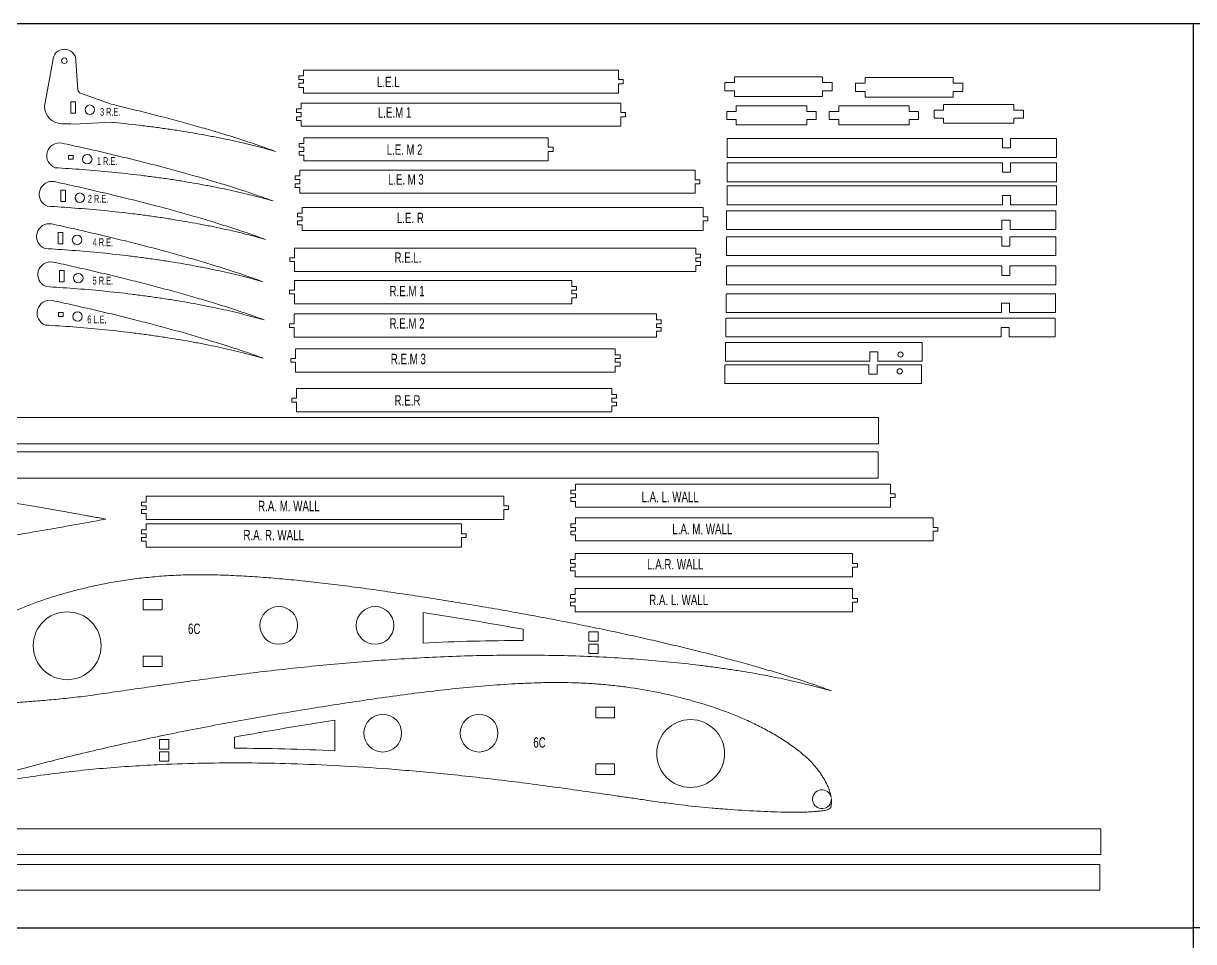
# Model space of a CAD drawing. Header units: inches. Extents: x -9.1 to 72, y -1.4 to 36.
# Drawn here: x 8.48 to 24, y 23.82 to 36 of the extents above; entities that cross this region are included whole.
import ezdxf

# ---------------------------------------------------------------- set-up
doc = ezdxf.new("R2010")
doc.units = ezdxf.units.IN
doc.header["$MEASUREMENT"] = 0
doc.styles.add('SLDTEXTSTYLE0', font='TXT', dxfattribs={"width": 0.7})
doc.styles.add('SLDTEXTSTYLE1', font='TXT', dxfattribs={"width": 0.6875})

msp = doc.modelspace()

# ---------------------------------------------------------------- linework, layer by layer
for p, q in [((0, 36), (24, 36)), ((24, 0), (24, 36)), ((0, 24), (24, 24))]:
    msp.add_line(p, q)
at = {"color": 1, "linetype": 'Continuous', "lineweight": 15}
for p, q in [((8.763, 34.901), (8.874, 35.505)), ((9.181, 35.505), (9.207, 35.12)), ((12.196, 35.305), (12.196, 35.38)), ((16.374, 35.38), (12.196, 35.38)), ((16.374, 35.38), (16.374, 35.255)), ((12.134, 35.305), (12.196, 35.305)), ((12.134, 35.255), (12.134, 35.305)), ((12.196, 35.255), (12.134, 35.255)), ((12.196, 35.205), (12.196, 35.255)), ((16.374, 35.255), (16.436, 35.255)), ((16.436, 35.2), (16.436, 35.255)), ((17.911, 35.289), (17.911, 35.214)), ((19.081, 35.289), (17.911, 35.289)), ((19.081, 35.214), (19.081, 35.289)), ((19.643, 35.28), (19.643, 35.205)), ((20.813, 35.28), (19.643, 35.28)), ((20.813, 35.205), (20.813, 35.28)), ((9.242, 35.072), (9.649, 34.928)), ((12.134, 35.205), (12.196, 35.205)), ((12.134, 35.15), (12.134, 35.205)), ((12.196, 35.15), (12.134, 35.15)), ((12.196, 35.075), (12.196, 35.15)), ((16.374, 35.075), (12.196, 35.075)), ((16.436, 35.2), (16.374, 35.2)), ((16.374, 35.2), (16.374, 35.075)), ((17.786, 35.214), (17.786, 35.107)), ((17.911, 35.214), (17.786, 35.214)), ((17.786, 35.107), (17.911, 35.107)), ((17.911, 35.107), (17.911, 35.032)), ((19.206, 35.214), (19.081, 35.214)), ((19.081, 35.107), (19.206, 35.107)), ((19.081, 35.032), (19.081, 35.107)), ((19.206, 35.107), (19.206, 35.214)), ((19.518, 35.205), (19.518, 35.097)), ((19.643, 35.205), (19.518, 35.205)), ((19.518, 35.097), (19.643, 35.097)), ((19.643, 35.097), (19.643, 35.022)), ((20.938, 35.205), (20.813, 35.205)), ((20.813, 35.097), (20.938, 35.097)), ((20.813, 35.022), (20.813, 35.097)), ((20.938, 35.097), (20.938, 35.205)), ((9.174, 34.957), (9.111, 34.957)), ((9.111, 34.957), (9.111, 34.807)), ((9.174, 34.807), (9.174, 34.957)), ((12.165, 34.866), (12.165, 34.941)), ((16.405, 34.941), (12.165, 34.941)), ((16.405, 34.941), (16.405, 34.816)), ((17.911, 35.032), (19.081, 35.032)), ((19.643, 35.022), (20.813, 35.022)), ((21.618, 34.925), (20.683, 34.925)), ((20.683, 34.925), (20.683, 34.85)), ((21.618, 34.85), (21.618, 34.925)), ((9.111, 34.807), (9.174, 34.807)), ((12.103, 34.866), (12.165, 34.866)), ((12.103, 34.816), (12.103, 34.866)), ((12.165, 34.816), (12.103, 34.816)), ((12.103, 34.761), (12.165, 34.761)), ((12.103, 34.711), (12.103, 34.761)), ((12.165, 34.761), (12.165, 34.816)), ((16.405, 34.816), (16.468, 34.816)), ((16.468, 34.761), (16.405, 34.761)), ((16.405, 34.761), (16.405, 34.636)), ((16.468, 34.761), (16.468, 34.816)), ((17.81, 34.831), (17.81, 34.724)), ((17.935, 34.831), (17.81, 34.831)), ((18.87, 34.906), (17.935, 34.906)), ((17.935, 34.906), (17.935, 34.831)), ((18.87, 34.831), (18.87, 34.906)), ((18.995, 34.831), (18.87, 34.831)), ((18.995, 34.724), (18.995, 34.831)), ((19.169, 34.831), (19.169, 34.724)), ((19.294, 34.831), (19.169, 34.831)), ((20.229, 34.906), (19.294, 34.906)), ((19.294, 34.906), (19.294, 34.831)), ((20.229, 34.831), (20.229, 34.906)), ((20.354, 34.831), (20.229, 34.831)), ((20.354, 34.724), (20.354, 34.831)), ((20.558, 34.85), (20.558, 34.743)), ((20.683, 34.85), (20.558, 34.85)), ((21.743, 34.85), (21.618, 34.85)), ((21.743, 34.743), (21.743, 34.85)), ((9.649, 34.688), (9.154, 34.663)), ((12.165, 34.711), (12.103, 34.711)), ((12.165, 34.636), (12.165, 34.711)), ((16.405, 34.636), (12.165, 34.636)), ((17.81, 34.724), (17.935, 34.724)), ((17.935, 34.724), (17.935, 34.656)), ((17.935, 34.656), (18.87, 34.656)), ((18.87, 34.724), (18.995, 34.724)), ((18.87, 34.656), (18.87, 34.724)), ((19.169, 34.724), (19.294, 34.724)), ((19.294, 34.724), (19.294, 34.656)), ((19.294, 34.656), (20.229, 34.656)), ((20.229, 34.724), (20.354, 34.724)), ((20.229, 34.656), (20.229, 34.724)), ((20.558, 34.743), (20.683, 34.743)), ((20.683, 34.743), (20.683, 34.675)), ((20.683, 34.675), (21.618, 34.675)), ((21.618, 34.743), (21.743, 34.743)), ((21.618, 34.675), (21.618, 34.743)), ((12.204, 34.406), (12.204, 34.481)), ((15.444, 34.481), (12.204, 34.481)), ((15.444, 34.481), (15.444, 34.356)), ((17.816, 34.222), (17.816, 34.472)), ((17.816, 34.472), (21.466, 34.472)), ((21.466, 34.472), (21.466, 34.347)), ((21.574, 34.472), (22.181, 34.472)), ((21.574, 34.347), (21.574, 34.472)), ((22.181, 34.472), (22.181, 34.222)), ((11.825, 34.302), (11.69, 34.339)), ((12.141, 34.356), (12.141, 34.406)), ((12.141, 34.406), (12.204, 34.406)), ((12.204, 34.356), (12.141, 34.356)), ((12.141, 34.301), (12.204, 34.301)), ((12.141, 34.251), (12.141, 34.301)), ((12.204, 34.301), (12.204, 34.356)), ((15.444, 34.356), (15.506, 34.356)), ((15.506, 34.301), (15.444, 34.301)), ((15.444, 34.301), (15.444, 34.176)), ((15.506, 34.356), (15.506, 34.301)), ((21.466, 34.347), (21.574, 34.347)), ((9.142, 34.249), (9.08, 34.249)), ((9.08, 34.249), (9.08, 34.199)), ((9.08, 34.199), (9.142, 34.199)), ((9.142, 34.199), (9.142, 34.249)), ((12.204, 34.251), (12.141, 34.251)), ((12.204, 34.176), (12.204, 34.251)), ((15.444, 34.176), (12.204, 34.176)), ((17.816, 34.222), (22.181, 34.222)), ((17.816, 33.899), (17.816, 34.149)), ((17.816, 34.149), (21.466, 34.149)), ((21.466, 34.149), (21.466, 34.024)), ((21.574, 34.149), (22.181, 34.149)), ((21.574, 34.024), (21.574, 34.149)), ((22.181, 34.149), (22.181, 33.899)), ((12.149, 33.976), (12.149, 34.051)), ((17.389, 34.051), (12.149, 34.051)), ((17.389, 34.051), (17.389, 33.926)), ((21.466, 34.024), (21.574, 34.024)), ((12.086, 33.976), (12.149, 33.976)), ((12.086, 33.927), (12.086, 33.976)), ((12.149, 33.927), (12.086, 33.927)), ((12.086, 33.872), (12.149, 33.872)), ((12.086, 33.822), (12.086, 33.872)), ((12.149, 33.872), (12.149, 33.927)), ((17.389, 33.926), (17.451, 33.926)), ((17.451, 33.872), (17.389, 33.872)), ((17.389, 33.872), (17.389, 33.747)), ((17.451, 33.872), (17.451, 33.926)), ((17.816, 33.899), (22.181, 33.899)), ((17.816, 33.593), (17.816, 33.843)), ((17.816, 33.843), (22.181, 33.843)), ((22.181, 33.843), (22.181, 33.593)), ((9.042, 33.788), (8.98, 33.788)), ((8.98, 33.788), (8.98, 33.638)), ((9.042, 33.638), (9.042, 33.788)), ((11.659, 33.681), (11.794, 33.644)), ((12.149, 33.822), (12.086, 33.822)), ((12.149, 33.747), (12.149, 33.822)), ((17.389, 33.747), (12.149, 33.747)), ((21.574, 33.718), (21.466, 33.718)), ((21.466, 33.718), (21.466, 33.593)), ((21.574, 33.593), (21.574, 33.718)), ((8.98, 33.638), (9.042, 33.638)), ((12.179, 33.483), (12.179, 33.558)), ((12.179, 33.558), (17.496, 33.558)), ((17.496, 33.558), (17.496, 33.433)), ((17.816, 33.593), (21.466, 33.593)), ((21.574, 33.593), (22.181, 33.593)), ((12.116, 33.433), (12.116, 33.483)), ((12.116, 33.483), (12.179, 33.483)), ((12.179, 33.433), (12.116, 33.433)), ((12.116, 33.378), (12.179, 33.378)), ((12.116, 33.328), (12.116, 33.378)), ((12.179, 33.378), (12.179, 33.433)), ((17.496, 33.433), (17.559, 33.433)), ((17.559, 33.378), (17.496, 33.378)), ((17.496, 33.378), (17.496, 33.253)), ((17.559, 33.433), (17.559, 33.378)), ((17.808, 33.263), (17.808, 33.513)), ((17.808, 33.513), (22.173, 33.513)), ((21.566, 33.388), (21.458, 33.388)), ((21.458, 33.388), (21.458, 33.263)), ((21.566, 33.263), (21.566, 33.388)), ((22.173, 33.513), (22.173, 33.263)), ((8.944, 33.227), (8.944, 33.077)), ((9.006, 33.227), (8.944, 33.227)), ((9.006, 33.077), (9.006, 33.227)), ((12.179, 33.328), (12.116, 33.328)), ((12.179, 33.253), (12.179, 33.328)), ((12.179, 33.253), (17.496, 33.253)), ((17.808, 33.263), (21.458, 33.263)), ((21.566, 33.263), (22.173, 33.263)), ((8.944, 33.077), (9.006, 33.077)), ((11.694, 33.133), (11.559, 33.171)), ((17.808, 32.92), (17.808, 33.17)), ((17.808, 33.17), (21.458, 33.17)), ((21.458, 33.17), (21.458, 33.045)), ((21.565, 33.17), (22.173, 33.17)), ((21.565, 33.045), (21.565, 33.17)), ((22.173, 33.17), (22.173, 32.92)), ((12.08, 32.889), (12.08, 33.018)), ((17.4, 33.018), (12.08, 33.018)), ((17.4, 33.018), (17.4, 32.939)), ((17.4, 32.939), (17.463, 32.939)), ((17.463, 32.889), (17.463, 32.939)), ((17.808, 32.92), (22.173, 32.92)), ((21.458, 33.045), (21.565, 33.045)), ((12.018, 32.889), (12.08, 32.889)), ((12.018, 32.839), (12.018, 32.889)), ((12.08, 32.839), (12.018, 32.839)), ((12.08, 32.709), (12.08, 32.839)), ((17.463, 32.889), (17.4, 32.889)), ((17.4, 32.889), (17.4, 32.839)), ((17.4, 32.839), (17.463, 32.839)), ((17.463, 32.789), (17.4, 32.789)), ((17.4, 32.789), (17.4, 32.709)), ((17.463, 32.789), (17.463, 32.839)), ((17.808, 32.531), (17.808, 32.781)), ((17.808, 32.781), (21.458, 32.781)), ((21.458, 32.781), (21.458, 32.656)), ((21.565, 32.781), (22.173, 32.781)), ((21.565, 32.656), (21.565, 32.781)), ((22.173, 32.781), (22.173, 32.531)), ((8.961, 32.722), (8.961, 32.572)), ((9.023, 32.722), (8.961, 32.722)), ((9.023, 32.572), (9.023, 32.722)), ((11.658, 32.572), (11.523, 32.61)), ((12.077, 32.46), (12.077, 32.589)), ((15.754, 32.589), (12.077, 32.589)), ((17.4, 32.709), (12.08, 32.709)), ((15.754, 32.589), (15.754, 32.51)), ((21.458, 32.656), (21.565, 32.656)), ((8.961, 32.572), (9.023, 32.572)), ((12.014, 32.46), (12.077, 32.46)), ((12.014, 32.41), (12.014, 32.46)), ((15.754, 32.51), (15.817, 32.51)), ((15.817, 32.46), (15.754, 32.46)), ((15.754, 32.46), (15.754, 32.41)), ((15.817, 32.46), (15.817, 32.51)), ((17.808, 32.531), (22.173, 32.531)), ((12.077, 32.41), (12.014, 32.41)), ((12.077, 32.281), (12.077, 32.41)), ((15.754, 32.281), (12.077, 32.281)), ((15.754, 32.41), (15.817, 32.41)), ((15.817, 32.36), (15.754, 32.36)), ((15.754, 32.36), (15.754, 32.281)), ((15.817, 32.36), (15.817, 32.41)), ((17.802, 32.162), (17.802, 32.412)), ((17.802, 32.412), (22.167, 32.412)), ((21.56, 32.287), (21.452, 32.287)), ((21.452, 32.287), (21.452, 32.162)), ((21.56, 32.162), (21.56, 32.287)), ((22.167, 32.412), (22.167, 32.162)), ((8.951, 32.166), (8.951, 32.111)), ((9.013, 32.166), (8.951, 32.166)), ((9.013, 32.111), (9.013, 32.166)), ((12.075, 32.015), (12.075, 32.144)), ((16.877, 32.144), (12.075, 32.144)), ((16.877, 32.144), (16.877, 32.065)), ((17.802, 32.162), (21.452, 32.162)), ((21.56, 32.162), (22.167, 32.162)), ((8.951, 32.111), (9.013, 32.111)), ((11.675, 32.067), (11.54, 32.104)), ((12.012, 32.015), (12.075, 32.015)), ((12.012, 31.965), (12.012, 32.015)), ((12.075, 31.965), (12.012, 31.965)), ((12.075, 31.835), (12.075, 31.965)), ((16.877, 32.065), (16.94, 32.065)), ((16.94, 32.015), (16.877, 32.015)), ((16.877, 32.015), (16.877, 31.965)), ((16.877, 31.965), (16.94, 31.965)), ((16.94, 32.015), (16.94, 32.065)), ((16.94, 31.915), (16.94, 31.965)), ((17.798, 31.84), (17.798, 32.09)), ((17.798, 32.09), (22.163, 32.09)), ((21.556, 31.965), (21.448, 31.965)), ((21.448, 31.965), (21.448, 31.84)), ((21.556, 31.84), (21.556, 31.965)), ((22.163, 32.09), (22.163, 31.84)), ((16.877, 31.835), (12.075, 31.835)), ((16.94, 31.915), (16.877, 31.915)), ((16.877, 31.915), (16.877, 31.835)), ((17.798, 31.84), (21.448, 31.84)), ((21.556, 31.84), (22.163, 31.84)), ((12.092, 31.553), (12.092, 31.682)), ((16.332, 31.682), (12.092, 31.682)), ((16.332, 31.682), (16.332, 31.603)), ((17.795, 31.768), (17.795, 31.518)), ((17.795, 31.768), (20.401, 31.768)), ((20.401, 31.768), (20.401, 31.518)), ((11.665, 31.557), (11.53, 31.594)), ((12.03, 31.553), (12.092, 31.553)), ((12.03, 31.503), (12.03, 31.553)), ((12.092, 31.503), (12.03, 31.503)), ((12.092, 31.374), (12.092, 31.503)), ((16.332, 31.603), (16.395, 31.603)), ((16.332, 31.553), (16.332, 31.503)), ((16.395, 31.553), (16.332, 31.553)), ((16.332, 31.503), (16.395, 31.503)), ((16.395, 31.553), (16.395, 31.603)), ((16.395, 31.453), (16.395, 31.503)), ((17.795, 31.518), (19.706, 31.518)), ((19.813, 31.643), (19.706, 31.643)), ((19.706, 31.643), (19.706, 31.518)), ((19.813, 31.518), (19.813, 31.643)), ((19.813, 31.518), (20.401, 31.518)), ((16.332, 31.374), (12.092, 31.374)), ((16.395, 31.453), (16.332, 31.453)), ((16.332, 31.453), (16.332, 31.374)), ((17.784, 31.221), (17.784, 31.471)), ((17.784, 31.471), (19.695, 31.471)), ((19.695, 31.346), (19.695, 31.471)), ((19.803, 31.346), (19.695, 31.346)), ((19.803, 31.471), (19.803, 31.346)), ((19.803, 31.471), (20.39, 31.471)), ((20.39, 31.471), (20.39, 31.221)), ((17.784, 31.221), (20.39, 31.221)), ((12.107, 31.025), (12.107, 31.155)), ((16.285, 31.155), (12.107, 31.155)), ((16.285, 31.155), (16.285, 31.075)), ((16.285, 31.075), (16.347, 31.075)), ((16.347, 31.025), (16.347, 31.075)), ((12.045, 31.025), (12.107, 31.025)), ((12.045, 30.975), (12.045, 31.025)), ((12.107, 30.975), (12.045, 30.975)), ((12.107, 30.846), (12.107, 30.975)), ((16.347, 31.025), (16.285, 31.025)), ((16.285, 31.025), (16.285, 30.975)), ((16.285, 30.975), (16.347, 30.975)), ((16.347, 30.925), (16.285, 30.925)), ((16.285, 30.925), (16.285, 30.846)), ((16.347, 30.925), (16.347, 30.975)), ((6.976, 30.77), (19.821, 30.77)), ((16.285, 30.846), (12.107, 30.846)), ((19.821, 30.77), (19.821, 30.42)), ((6.976, 30.42), (19.821, 30.42)), ((6.973, 30.315), (19.818, 30.315)), ((19.818, 30.315), (19.818, 29.965)), ((6.973, 29.965), (19.818, 29.965)), ((15.742, 29.758), (15.742, 29.808)), ((15.742, 29.808), (15.805, 29.808)), ((15.805, 29.808), (15.805, 29.887)), ((19.982, 29.887), (15.805, 29.887)), ((19.982, 29.887), (19.982, 29.758)), ((10.05, 29.648), (10.113, 29.648)), ((10.05, 29.598), (10.05, 29.648)), ((10.113, 29.648), (10.113, 29.727)), ((14.853, 29.727), (10.113, 29.727)), ((14.853, 29.727), (14.853, 29.598)), ((15.805, 29.758), (15.742, 29.758)), ((15.742, 29.708), (15.805, 29.708)), ((15.742, 29.658), (15.742, 29.708)), ((15.805, 29.658), (15.742, 29.658)), ((15.805, 29.708), (15.805, 29.758)), ((15.805, 29.579), (15.805, 29.658)), ((19.982, 29.758), (20.045, 29.758)), ((20.045, 29.708), (19.982, 29.708)), ((19.982, 29.708), (19.982, 29.579)), ((20.045, 29.708), (20.045, 29.758)), ((10.113, 29.598), (10.05, 29.598)), ((10.05, 29.548), (10.113, 29.548)), ((10.05, 29.498), (10.05, 29.548)), ((10.113, 29.498), (10.05, 29.498)), ((10.113, 29.548), (10.113, 29.598)), ((10.113, 29.418), (10.113, 29.498)), ((14.853, 29.598), (14.915, 29.598)), ((14.915, 29.548), (14.853, 29.548)), ((14.853, 29.548), (14.853, 29.418)), ((14.915, 29.548), (14.915, 29.598)), ((19.982, 29.579), (15.805, 29.579)), ((9.576, 29.422), (9.493, 29.438)), ((9.493, 29.407), (9.576, 29.422)), ((9.493, 29.407), (9.493, 29.407)), ((14.853, 29.418), (10.113, 29.418)), ((10.113, 29.279), (10.113, 29.359)), ((14.291, 29.359), (10.113, 29.359)), ((14.291, 29.359), (14.291, 29.229)), ((15.742, 29.311), (15.742, 29.361)), ((15.742, 29.361), (15.805, 29.361)), ((15.805, 29.361), (15.805, 29.441)), ((20.545, 29.441), (15.805, 29.441)), ((20.545, 29.441), (20.545, 29.311)), ((10.051, 29.279), (10.113, 29.279)), ((10.051, 29.229), (10.051, 29.279)), ((10.113, 29.229), (10.051, 29.229)), ((10.051, 29.179), (10.113, 29.179)), ((10.051, 29.129), (10.051, 29.179)), ((10.113, 29.179), (10.113, 29.229)), ((14.291, 29.229), (14.353, 29.229)), ((14.353, 29.179), (14.291, 29.179)), ((14.291, 29.179), (14.291, 29.05)), ((14.353, 29.179), (14.353, 29.229)), ((15.805, 29.311), (15.742, 29.311)), ((15.742, 29.262), (15.805, 29.262)), ((15.742, 29.212), (15.742, 29.262)), ((15.805, 29.212), (15.742, 29.212)), ((15.805, 29.262), (15.805, 29.311)), ((15.805, 29.132), (15.805, 29.212)), ((20.545, 29.311), (20.607, 29.311)), ((20.607, 29.262), (20.545, 29.262)), ((20.545, 29.262), (20.545, 29.132)), ((20.607, 29.262), (20.607, 29.311)), ((10.113, 29.129), (10.051, 29.129)), ((10.113, 29.05), (10.113, 29.129)), ((14.291, 29.05), (10.113, 29.05)), ((20.545, 29.132), (15.805, 29.132)), ((15.739, 28.885), (15.802, 28.885)), ((15.739, 28.835), (15.739, 28.885)), ((15.802, 28.885), (15.802, 28.964)), ((19.479, 28.964), (15.802, 28.964)), ((19.479, 28.964), (19.479, 28.835)), ((15.802, 28.835), (15.739, 28.835)), ((15.739, 28.785), (15.802, 28.785)), ((15.739, 28.735), (15.739, 28.785)), ((15.802, 28.735), (15.739, 28.735)), ((15.802, 28.785), (15.802, 28.835)), ((15.802, 28.656), (15.802, 28.735)), ((19.479, 28.835), (19.542, 28.835)), ((19.542, 28.785), (19.479, 28.785)), ((19.479, 28.785), (19.479, 28.656)), ((19.542, 28.785), (19.542, 28.835)), ((19.479, 28.656), (15.802, 28.656)), ((15.739, 28.42), (15.802, 28.42)), ((15.739, 28.37), (15.739, 28.42)), ((15.802, 28.42), (15.802, 28.5)), ((19.479, 28.5), (15.802, 28.5)), ((19.479, 28.5), (19.479, 28.37)), ((10.073, 28.217), (10.073, 28.357)), ((10.073, 28.357), (10.323, 28.357)), ((10.323, 28.357), (10.323, 28.217)), ((15.802, 28.37), (15.739, 28.37)), ((15.739, 28.27), (15.739, 28.32)), ((15.739, 28.32), (15.802, 28.32)), ((15.802, 28.27), (15.739, 28.27)), ((15.802, 28.32), (15.802, 28.37)), ((15.802, 28.191), (15.802, 28.27)), ((19.479, 28.37), (19.542, 28.37)), ((19.542, 28.32), (19.479, 28.32)), ((19.479, 28.32), (19.479, 28.191)), ((19.542, 28.37), (19.542, 28.32)), ((10.323, 28.217), (10.073, 28.217)), ((13.783, 28.183), (13.783, 27.777)), ((19.479, 28.191), (15.802, 28.191)), ((15.111, 27.811), (15.111, 27.96)), ((15.982, 27.926), (16.107, 27.926)), ((15.982, 27.801), (15.982, 27.926)), ((16.107, 27.801), (15.982, 27.801)), ((16.107, 27.926), (16.107, 27.801)), ((15.982, 27.763), (16.107, 27.763)), ((15.982, 27.638), (15.982, 27.763)), ((16.107, 27.638), (15.982, 27.638)), ((16.107, 27.763), (16.107, 27.638)), ((10.073, 27.465), (10.073, 27.605)), ((10.073, 27.605), (10.323, 27.605)), ((10.323, 27.465), (10.073, 27.465)), ((10.323, 27.605), (10.323, 27.465)), ((19.199, 27.144), (19.064, 27.181)), ((16.322, 26.927), (16.072, 26.927)), ((16.072, 26.927), (16.072, 26.787)), ((16.322, 26.787), (16.322, 26.927)), ((12.612, 26.348), (12.612, 26.754)), ((16.072, 26.787), (16.322, 26.787)), ((10.412, 26.496), (10.287, 26.496)), ((10.287, 26.496), (10.287, 26.371)), ((10.412, 26.371), (10.412, 26.496)), ((11.284, 26.53), (11.284, 26.382)), ((10.287, 26.371), (10.412, 26.371)), ((10.412, 26.334), (10.287, 26.334)), ((10.287, 26.334), (10.287, 26.209)), ((10.412, 26.209), (10.412, 26.334)), ((10.287, 26.209), (10.412, 26.209)), ((16.322, 26.175), (16.072, 26.175)), ((16.072, 26.175), (16.072, 26.035)), ((16.322, 26.035), (16.322, 26.175)), ((16.072, 26.035), (16.322, 26.035)), ((0.178, 25.311), (22.77, 25.311)), ((22.77, 24.971), (22.77, 25.311)), ((0.165, 24.84), (22.758, 24.84)), ((0.178, 24.971), (22.77, 24.971)), ((22.758, 24.5), (22.758, 24.84)), ((0.165, 24.5), (22.758, 24.5))]:
    msp.add_line(p, q, dxfattribs=at)
msp.add_lwpolyline([(24, 36), (48, 36), (48, 24), (24, 24)], close=True)
for centre, radius in [((9.027, 35.505), 0.0375), ((9.363, 34.855), 0.0625), ((9.331, 34.197), 0.0625), ((9.231, 33.687), 0.0625), ((9.195, 33.126), 0.0625), ((9.212, 32.62), 0.0625), ((9.202, 32.11), 0.0625), ((20.113, 31.606), 0.035), ((20.103, 31.383), 0.035), ((11.869, 28.012), 0.25), ((13.146, 28.012), 0.25), ((9.064, 27.742), 0.45), ((13.249, 26.582), 0.25), ((14.526, 26.582), 0.25), ((17.331, 26.312), 0.45)]:
    msp.add_circle(centre, radius, dxfattribs=at)
for centre, radius, start, end in [((9.027, 35.505), 0.153, 0, 180), ((9.257, 35.12), 0.05, 180, 252.7718), ((8.995, 34.901), 0.232, 180, 268.3372), ((8.964, 34.244), 0.17, 79.2901, 249.4767), ((8.864, 33.733), 0.17, 79.2901, 249.4767), ((8.828, 33.172), 0.17, 79.2901, 249.4767), ((8.845, 32.666), 0.17, 79.2901, 249.4767), ((8.835, 32.156), 0.17, 79.2901, 249.4767), ((19.072, 25.705), 0.125, 10.736, 3.9781)]:
    msp.add_arc(centre, radius, start, end, dxfattribs=at)
for points, knots in [([(9.649, 34.928), (9.68, 34.921), (9.804, 34.891), (10.016, 34.839), (10.283, 34.772), (10.54, 34.703), (10.786, 34.635), (10.985, 34.577), (11.137, 34.532), (11.246, 34.498), (11.353, 34.464), (11.456, 34.43), (11.556, 34.397), (11.678, 34.355), (11.768, 34.323), (11.825, 34.302)], [0, 0, 0, 0, 0.00383695, 0.01537246, 0.026362, 0.03704745, 0.04742524, 0.0571333, 0.0619871, 0.06647914, 0.07096901, 0.07545945, 0.07956512, 0.083668, 0.09103436, 0.09103436, 0.09103436, 0.09103436]), ([(11.69, 34.339), (11.646, 34.351), (11.551, 34.376), (11.406, 34.411), (11.255, 34.445), (11.099, 34.478), (10.938, 34.509), (10.772, 34.539), (10.602, 34.568), (10.427, 34.595), (10.248, 34.62), (10.001, 34.651), (9.801, 34.673), (9.661, 34.687), (9.649, 34.688)], [0.91113915, 0.91113915, 0.91113915, 0.91113915, 0.91670544, 0.92291666, 0.92912492, 0.93533422, 0.9421132, 0.94888895, 0.95566583, 0.96294152, 0.97021452, 0.97748898, 0.99286959, 0.99443345, 0.99443345, 0.99443345, 0.99443345]), ([(11.794, 33.644), (11.737, 33.665), (11.647, 33.697), (11.525, 33.739), (11.425, 33.773), (11.322, 33.806), (11.215, 33.84), (11.105, 33.874), (10.954, 33.919), (10.755, 33.977), (10.509, 34.045), (10.252, 34.114), (9.985, 34.181), (9.708, 34.249), (9.423, 34.316), (9.185, 34.369), (9.041, 34.401), (8.996, 34.41)], [0, 0, 0, 0, 0.0073664, 0.0114692, 0.0155749, 0.0200654, 0.0245552, 0.0290473, 0.0339011, 0.0436091, 0.0539869, 0.0646724, 0.0756619, 0.0871974, 0.0989727, 0.1109842, 0.1166325, 0.1166325, 0.1166325, 0.1166325]), ([(8.904, 34.084), (9.025, 34.078), (9.276, 34.061), (9.653, 34.028), (9.97, 33.993), (10.216, 33.962), (10.396, 33.937), (10.571, 33.91), (10.741, 33.881), (10.907, 33.851), (11.068, 33.82), (11.224, 33.787), (11.375, 33.753), (11.52, 33.718), (11.615, 33.693), (11.659, 33.681)], [0.8824249, 0.8824249, 0.8824249, 0.8824249, 0.8969871, 0.912703, 0.9280836, 0.9353581, 0.9426311, 0.9499068, 0.9566837, 0.9634594, 0.9702384, 0.9764477, 0.9826559, 0.9888672, 0.9944335, 0.9944335, 0.9944335, 0.9944335]), ([(8.895, 33.9), (8.941, 33.89), (9.084, 33.859), (9.323, 33.805), (9.608, 33.738), (9.885, 33.671), (10.152, 33.603), (10.409, 33.535), (10.655, 33.466), (10.854, 33.409), (11.005, 33.363), (11.115, 33.329), (11.222, 33.295), (11.325, 33.262), (11.425, 33.228), (11.547, 33.187), (11.637, 33.154), (11.694, 33.133)], [0, 0, 0, 0, 0.0056483, 0.0176597, 0.0294351, 0.0409706, 0.0519601, 0.0626456, 0.0730234, 0.0827314, 0.0875852, 0.0920773, 0.0965671, 0.1010576, 0.1051632, 0.1092661, 0.1166325, 0.1166325, 0.1166325, 0.1166325]), ([(11.559, 33.171), (11.514, 33.183), (11.42, 33.207), (11.275, 33.242), (11.124, 33.276), (10.968, 33.309), (10.807, 33.34), (10.641, 33.37), (10.47, 33.399), (10.295, 33.426), (10.116, 33.451), (9.87, 33.483), (9.553, 33.517), (9.176, 33.55), (8.925, 33.567), (8.804, 33.574)], [0.8824249, 0.8824249, 0.8824249, 0.8824249, 0.8879912, 0.8942024, 0.9004107, 0.90662, 0.913399, 0.9201747, 0.9269516, 0.9342273, 0.9415003, 0.9487748, 0.9641554, 0.9798713, 0.9944335, 0.9944335, 0.9944335, 0.9944335]), ([(8.86, 33.339), (8.905, 33.329), (9.049, 33.298), (9.287, 33.244), (9.572, 33.177), (9.849, 33.11), (10.116, 33.042), (10.373, 32.974), (10.619, 32.905), (10.818, 32.848), (10.969, 32.802), (11.079, 32.768), (11.186, 32.734), (11.289, 32.701), (11.389, 32.668), (11.511, 32.626), (11.601, 32.594), (11.658, 32.572)], [0, 0, 0, 0, 0.0056483, 0.0176597, 0.0294351, 0.0409706, 0.0519601, 0.0626456, 0.0730234, 0.0827314, 0.0875852, 0.0920773, 0.0965671, 0.1010576, 0.1051632, 0.1092661, 0.1166325, 0.1166325, 0.1166325, 0.1166325]), ([(11.523, 32.61), (11.478, 32.622), (11.384, 32.646), (11.239, 32.681), (11.088, 32.715), (10.932, 32.748), (10.771, 32.78), (10.605, 32.81), (10.434, 32.838), (10.26, 32.865), (10.08, 32.89), (9.834, 32.922), (9.517, 32.956), (9.14, 32.989), (8.889, 33.006), (8.768, 33.013)], [0.8824249, 0.8824249, 0.8824249, 0.8824249, 0.8879912, 0.8942024, 0.9004107, 0.90662, 0.913399, 0.9201747, 0.9269516, 0.9342273, 0.9415003, 0.9487748, 0.9641554, 0.9798713, 0.9944335, 0.9944335, 0.9944335, 0.9944335]), ([(8.876, 32.833), (8.922, 32.823), (9.065, 32.792), (9.304, 32.738), (9.589, 32.672), (9.866, 32.604), (10.133, 32.536), (10.39, 32.468), (10.636, 32.4), (10.835, 32.342), (10.986, 32.296), (11.096, 32.263), (11.202, 32.229), (11.306, 32.195), (11.406, 32.162), (11.528, 32.12), (11.618, 32.088), (11.675, 32.067)], [0, 0, 0, 0, 0.0056483, 0.0176597, 0.0294351, 0.0409706, 0.0519601, 0.0626456, 0.0730234, 0.0827314, 0.0875852, 0.0920773, 0.0965671, 0.1010576, 0.1051632, 0.1092661, 0.1166325, 0.1166325, 0.1166325, 0.1166325]), ([(11.54, 32.104), (11.495, 32.116), (11.401, 32.141), (11.256, 32.176), (11.105, 32.21), (10.949, 32.242), (10.788, 32.274), (10.622, 32.304), (10.451, 32.332), (10.276, 32.359), (10.097, 32.384), (9.851, 32.416), (9.534, 32.451), (9.157, 32.484), (8.906, 32.5), (8.785, 32.507)], [0.8824249, 0.8824249, 0.8824249, 0.8824249, 0.8879912, 0.8942024, 0.9004107, 0.90662, 0.913399, 0.9201747, 0.9269516, 0.9342273, 0.9415003, 0.9487748, 0.9641554, 0.9798713, 0.9944335, 0.9944335, 0.9944335, 0.9944335]), ([(8.866, 32.323), (8.912, 32.313), (9.055, 32.282), (9.294, 32.228), (9.579, 32.162), (9.856, 32.094), (10.123, 32.026), (10.38, 31.958), (10.626, 31.89), (10.825, 31.832), (10.976, 31.786), (11.086, 31.752), (11.193, 31.719), (11.296, 31.685), (11.396, 31.652), (11.518, 31.61), (11.608, 31.578), (11.665, 31.557)], [0, 0, 0, 0, 0.0056483, 0.0176597, 0.0294351, 0.0409706, 0.0519601, 0.0626456, 0.0730234, 0.0827314, 0.0875852, 0.0920773, 0.0965671, 0.1010576, 0.1051632, 0.1092661, 0.1166325, 0.1166325, 0.1166325, 0.1166325]), ([(11.53, 31.594), (11.485, 31.606), (11.391, 31.631), (11.246, 31.666), (11.095, 31.7), (10.939, 31.732), (10.778, 31.764), (10.612, 31.794), (10.441, 31.822), (10.267, 31.849), (10.087, 31.874), (9.841, 31.906), (9.524, 31.941), (9.147, 31.974), (8.896, 31.99), (8.775, 31.997)], [0.8824249, 0.8824249, 0.8824249, 0.8824249, 0.8879912, 0.8942024, 0.9004107, 0.90662, 0.913399, 0.9201747, 0.9269516, 0.9342273, 0.9415003, 0.9487748, 0.9641554, 0.9798713, 0.9944335, 0.9944335, 0.9944335, 0.9944335]), ([(9.493, 29.438), (9.486, 29.439), (9.449, 29.446), (9.394, 29.456), (9.3, 29.473), (9.19, 29.493), (9.029, 29.522), (8.847, 29.554), (8.638, 29.589), (8.4, 29.629), (8.138, 29.67), (7.604, 29.753), (6.846, 29.86), (5.913, 29.974), (4.965, 30.071), (4.082, 30.136), (3.203, 30.166), (2.529, 30.157), (1.919, 30.117), (1.425, 30.053), (1.009, 29.96), (0.696, 29.853), (0.472, 29.741), (0.32, 29.604), (0.271, 29.493), (0.266, 29.441), (0.266, 29.424)], [0, 0, 0, 0, 0.0011056, 0.0059986, 0.0088272, 0.0160725, 0.0236866, 0.0346417, 0.0452159, 0.0570324, 0.0727437, 0.0870152, 0.1422405, 0.1933173, 0.2352465, 0.2924961, 0.3328828, 0.3738681, 0.3987702, 0.429128, 0.4523079, 0.4658436, 0.4812727, 0.4916181, 0.4972777, 0.4999037, 0.4999037, 0.4999037, 0.4999037]), ([(0.266, 29.422), (0.266, 29.393), (0.278, 29.32), (0.34, 29.225), (0.456, 29.12), (0.646, 29.012), (0.935, 28.905), (1.292, 28.819), (1.756, 28.745), (2.329, 28.695), (3, 28.679), (3.75, 28.694), (4.508, 28.738), (5.229, 28.8), (5.873, 28.867), (6.495, 28.941), (7.048, 29.014), (7.561, 29.086), (8.033, 29.157), (8.488, 29.23), (8.878, 29.296), (9.189, 29.351), (9.393, 29.388), (9.493, 29.407)], [0.499991, 0.499991, 0.499991, 0.499991, 0.5045225, 0.5114917, 0.5174265, 0.5290629, 0.5456295, 0.5658946, 0.5868499, 0.6197165, 0.6565305, 0.6925935, 0.7379011, 0.7762761, 0.806697, 0.8399665, 0.8749562, 0.8945964, 0.9216864, 0.9502179, 0.9673335, 0.9839428, 1, 1, 1, 1]), ([(7.2, 27.158), (7.201, 27.164), (7.204, 27.181), (7.211, 27.21), (7.221, 27.245), (7.234, 27.281), (7.25, 27.319), (7.268, 27.357), (7.297, 27.41), (7.341, 27.479), (7.403, 27.56), (7.477, 27.642), (7.564, 27.724), (7.665, 27.805), (7.777, 27.885), (7.902, 27.966), (8.039, 28.044), (8.187, 28.121), (8.345, 28.195), (8.515, 28.266), (8.694, 28.333), (8.884, 28.396), (9.083, 28.454), (9.29, 28.507), (9.506, 28.555), (9.73, 28.597), (9.961, 28.631), (10.2, 28.657), (10.447, 28.676), (10.702, 28.685), (10.965, 28.685), (11.238, 28.676), (11.52, 28.66), (11.81, 28.639), (12.107, 28.612), (12.411, 28.579), (12.721, 28.541), (13.037, 28.499), (13.357, 28.454), (13.679, 28.406), (14.004, 28.355), (14.33, 28.302), (14.655, 28.247), (14.978, 28.19), (15.298, 28.131), (15.615, 28.071), (15.927, 28.009), (16.234, 27.946), (16.534, 27.881), (16.827, 27.815), (17.113, 27.748), (17.389, 27.681), (17.657, 27.613), (17.914, 27.545), (18.16, 27.477), (18.358, 27.419), (18.51, 27.373), (18.62, 27.339), (18.726, 27.306), (18.829, 27.272), (18.929, 27.239), (19.052, 27.197), (19.141, 27.165), (19.199, 27.144)], [0, 0, 0, 0, 0.0007404, 0.0021039, 0.0035004, 0.0051408, 0.006774, 0.0084046, 0.0102652, 0.0140057, 0.018195, 0.0226148, 0.0272914, 0.0325614, 0.0381443, 0.0440172, 0.050437, 0.0571258, 0.06408, 0.0715389, 0.0792372, 0.087177, 0.0955782, 0.1041916, 0.1130159, 0.1222199, 0.1316116, 0.1411979, 0.1511899, 0.1614192, 0.1718938, 0.1829524, 0.1942972, 0.2059045, 0.2179777, 0.2302677, 0.2427684, 0.2556156, 0.2685954, 0.2817006, 0.2949429, 0.3082, 0.3214639, 0.3346425, 0.3477378, 0.3607454, 0.3734941, 0.3860782, 0.3984952, 0.4105066, 0.4222819, 0.4338175, 0.444807, 0.4554924, 0.4658702, 0.4755783, 0.4804321, 0.4849241, 0.489414, 0.4939044, 0.4980101, 0.502113, 0.5094793, 0.5094793, 0.5094793, 0.5094793]), ([(19.064, 27.181), (19.019, 27.193), (18.924, 27.217), (18.779, 27.253), (18.629, 27.286), (18.473, 27.319), (18.312, 27.351), (18.146, 27.381), (17.975, 27.409), (17.8, 27.436), (17.621, 27.461), (17.374, 27.493), (17.058, 27.528), (16.668, 27.561), (16.268, 27.588), (15.859, 27.606), (15.443, 27.616), (15.023, 27.619), (14.6, 27.614), (14.175, 27.602), (13.753, 27.583), (13.334, 27.557), (12.919, 27.526), (12.511, 27.49), (12.112, 27.45), (11.722, 27.406), (11.344, 27.36), (10.979, 27.312), (10.627, 27.263), (10.29, 27.215), (10.018, 27.176), (9.812, 27.146), (9.662, 27.124), (9.517, 27.103), (9.376, 27.084), (9.24, 27.066), (9.108, 27.051), (8.98, 27.037), (8.855, 27.025), (8.735, 27.014), (8.617, 27.005), (8.504, 26.997), (8.393, 26.989), (8.287, 26.983), (8.185, 26.977), (8.087, 26.973), (7.994, 26.969), (7.904, 26.966), (7.819, 26.964), (7.739, 26.963), (7.664, 26.963), (7.593, 26.963), (7.528, 26.965), (7.468, 26.969), (7.412, 26.973), (7.362, 26.977), (7.319, 26.981), (7.283, 26.986), (7.254, 26.993), (7.233, 27.002), (7.221, 27.009), (7.212, 27.017), (7.207, 27.028), (7.202, 27.043), (7.199, 27.064), (7.196, 27.098), (7.196, 27.126), (7.198, 27.144)], [0.510071, 0.510071, 0.510071, 0.510071, 0.5156373, 0.5218485, 0.5280568, 0.5342661, 0.541045, 0.5478208, 0.5545977, 0.5618734, 0.5691464, 0.5764208, 0.5918014, 0.6075173, 0.6235654, 0.640116, 0.6568355, 0.6737172, 0.6907639, 0.7078087, 0.7248475, 0.7417155, 0.7584236, 0.774967, 0.7910316, 0.8067905, 0.8222382, 0.8369352, 0.8512011, 0.8650301, 0.8778859, 0.8843128, 0.8902083, 0.8960947, 0.9019772, 0.9073176, 0.9126524, 0.9179873, 0.9228543, 0.9277246, 0.9326016, 0.9370345, 0.9414657, 0.9458987, 0.9498417, 0.9537822, 0.9577224, 0.9611349, 0.9645471, 0.9679602, 0.9708031, 0.9736291, 0.9764474, 0.978675, 0.980921, 0.9831701, 0.984726, 0.9861587, 0.9875574, 0.988267, 0.9888738, 0.9892799, 0.9896815, 0.9903179, 0.9911323, 0.992264, 0.9944335, 0.9944335, 0.9944335, 0.9944335]), ([(19.195, 25.728), (19.194, 25.732), (19.193, 25.739), (19.191, 25.751), (19.188, 25.762), (19.185, 25.774), (19.182, 25.786), (19.178, 25.798), (19.174, 25.811), (19.166, 25.835), (19.153, 25.871), (19.126, 25.93), (19.085, 26.002), (19.029, 26.083), (18.966, 26.161), (18.898, 26.232), (18.824, 26.299), (18.748, 26.361), (18.667, 26.42), (18.586, 26.476), (18.501, 26.53), (18.389, 26.596), (18.243, 26.674), (18.008, 26.786), (17.699, 26.908), (17.383, 27.006), (17.124, 27.073), (16.866, 27.131), (16.606, 27.178), (16.344, 27.212), (16.147, 27.231), (15.948, 27.245), (15.752, 27.253), (15.553, 27.255), (15.358, 27.253), (15.159, 27.246), (14.895, 27.232), (14.562, 27.208), (14.036, 27.157), (13.381, 27.075), (12.727, 26.978), (12.205, 26.895), (11.678, 26.807), (11.028, 26.691), (10.242, 26.535), (9.474, 26.367), (8.828, 26.208), (8.325, 26.073), (8.031, 25.988), (7.831, 25.927), (7.715, 25.891), (7.604, 25.855), (7.496, 25.819), (7.393, 25.784), (7.293, 25.749), (7.228, 25.725), (7.196, 25.714)], [0, 0, 0, 0, 0.000868, 0.001766, 0.002694, 0.003654, 0.004645, 0.005669, 0.006725, 0.007814, 0.011686, 0.015626, 0.023148, 0.03125, 0.038946, 0.046875, 0.054416, 0.062502, 0.070119, 0.078128, 0.085857, 0.093754, 0.108991, 0.125004, 0.155342, 0.187494, 0.20302, 0.218745, 0.249992, 0.265429, 0.281243, 0.296878, 0.312494, 0.327769, 0.343745, 0.358689, 0.374996, 0.406247, 0.437497, 0.499996, 0.562496, 0.593777, 0.624998, 0.688914, 0.749999, 0.814386, 0.874998, 0.907294, 0.937499, 0.947329, 0.956857, 0.966085, 0.975012, 0.98364, 0.991969, 1, 1, 1, 1]), ([(7.331, 25.751), (7.35, 25.756), (7.389, 25.767), (7.447, 25.781), (7.506, 25.796), (7.566, 25.811), (7.626, 25.825), (7.687, 25.839), (7.749, 25.853), (7.811, 25.866), (7.874, 25.879), (7.937, 25.892), (8.001, 25.905), (8.166, 25.936), (8.435, 25.983), (8.926, 26.054), (9.553, 26.122), (10.24, 26.166), (10.875, 26.186), (11.449, 26.19), (12.049, 26.179), (12.676, 26.152), (13.351, 26.108), (14.069, 26.044), (14.69, 25.975), (15.194, 25.912), (15.554, 25.864), (15.931, 25.811), (16.241, 25.766), (16.504, 25.728), (16.674, 25.703), (16.823, 25.681), (16.947, 25.664), (17.151, 25.637), (17.372, 25.61), (17.622, 25.587), (17.881, 25.567), (18.197, 25.546), (18.482, 25.536), (18.663, 25.533), (18.757, 25.533), (18.848, 25.534), (18.925, 25.539), (18.988, 25.543), (19.029, 25.547), (19.061, 25.55), (19.085, 25.552), (19.107, 25.556), (19.131, 25.561), (19.153, 25.568), (19.169, 25.576), (19.178, 25.583), (19.184, 25.588), (19.188, 25.597), (19.191, 25.608), (19.194, 25.623), (19.197, 25.643), (19.199, 25.666), (19.199, 25.69), (19.197, 25.706), (19.197, 25.714)], [0, 0, 0, 0, 0.00494, 0.009928, 0.014964, 0.020049, 0.025183, 0.030365, 0.035597, 0.040878, 0.046209, 0.05159, 0.05702, 0.062501, 0.093152, 0.125, 0.185852, 0.249994, 0.296299, 0.343908, 0.392851, 0.445619, 0.499994, 0.561036, 0.624993, 0.655266, 0.687493, 0.715293, 0.749994, 0.765619, 0.781244, 0.792731, 0.803148, 0.812495, 0.843744, 0.858601, 0.874994, 0.908222, 0.937493, 0.945952, 0.953118, 0.96093, 0.968743, 0.972299, 0.976555, 0.978838, 0.980462, 0.982543, 0.984369, 0.986526, 0.988275, 0.988809, 0.989255, 0.990229, 0.991113, 0.992183, 0.994088, 0.99609, 0.998045, 1, 1, 1, 1])]:
    msp.add_open_spline(points, degree=3, knots=knots, dxfattribs=at)
for points in [[(9.154, 34.663), (9.099, 34.666), (9.044, 34.668), (8.989, 34.669)], [(15.111, 27.96), (14.669, 28.04), (14.226, 28.114), (13.783, 28.183)], [(13.783, 27.777), (14.225, 27.8), (14.668, 27.812), (15.111, 27.811)], [(11.284, 26.53), (11.726, 26.611), (12.169, 26.685), (12.612, 26.754)], [(12.612, 26.348), (12.17, 26.37), (11.727, 26.382), (11.284, 26.382)]]:
    msp.add_open_spline(points, degree=3, dxfattribs=at)

# ---------------------------------------------------------------- texts
at = {"color": 3, "linetype": 'Continuous', "lineweight": 0, "attachment_point": 1}
for s, insert, char_height, style in [('L.E.L', (13.171, 35.292), 0.1378, 'SLDTEXTSTYLE0'), ('3 R.E.', (9.5, 34.878), 0.1042, 'SLDTEXTSTYLE0'), ('L.E.M 1', (13.183, 34.887), 0.1378, 'SLDTEXTSTYLE0'), ('L.E. M 2', (13.302, 34.394), 0.1378, 'SLDTEXTSTYLE1'), ('1 R.E.', (9.459, 34.225), 0.1042, 'SLDTEXTSTYLE0'), ('L.E. M 3', (13.319, 33.998), 0.1378, 'SLDTEXTSTYLE1'), ('2 R.E.', (9.338, 33.725), 0.1042, 'SLDTEXTSTYLE0'), ('L.E. R', (13.435, 33.487), 0.1378, 'SLDTEXTSTYLE0'), ('4 R.E.', (9.402, 33.148), 0.1042, 'SLDTEXTSTYLE0'), ('R.E.L.', (13.404, 32.962), 0.1378, 'SLDTEXTSTYLE0'), ('5 R.E.', (9.402, 32.639), 0.1042, 'SLDTEXTSTYLE0'), ('R.E.M 1', (13.338, 32.517), 0.1378, 'SLDTEXTSTYLE0'), ('6 L.E.', (9.331, 32.124), 0.1042, 'SLDTEXTSTYLE0'), ('R.E.M 2', (13.338, 32.088), 0.1378, 'SLDTEXTSTYLE0'), ('R.E.M 3', (13.355, 31.616), 0.1378, 'SLDTEXTSTYLE0'), ('R.E.R', (13.404, 31.066), 0.1378, 'SLDTEXTSTYLE0'), ('R.A. M. WALL', (11.596, 29.665), 0.1378, 'SLDTEXTSTYLE0'), ('L.A. L. WALL', (16.679, 29.785), 0.1378, 'SLDTEXTSTYLE0'), ('L.A. M. WALL', (17.088, 29.36), 0.1378, 'SLDTEXTSTYLE0'), ('R.A. R. WALL', (11.401, 29.28), 0.1378, 'SLDTEXTSTYLE0'), ('L.A.R. WALL', (16.754, 28.892), 0.1378, 'SLDTEXTSTYLE0'), ('R.A. L. WALL', (16.782, 28.419), 0.1378, 'SLDTEXTSTYLE0'), ('6C', (10.666, 28.036), 0.1378, 'SLDTEXTSTYLE0'), ('6C', (15.245, 26.528), 0.1378, 'SLDTEXTSTYLE0')]:
    msp.add_mtext(s, dxfattribs=dict(at, insert=insert, char_height=char_height, style=style))

doc.saveas('drawing.dxf')
